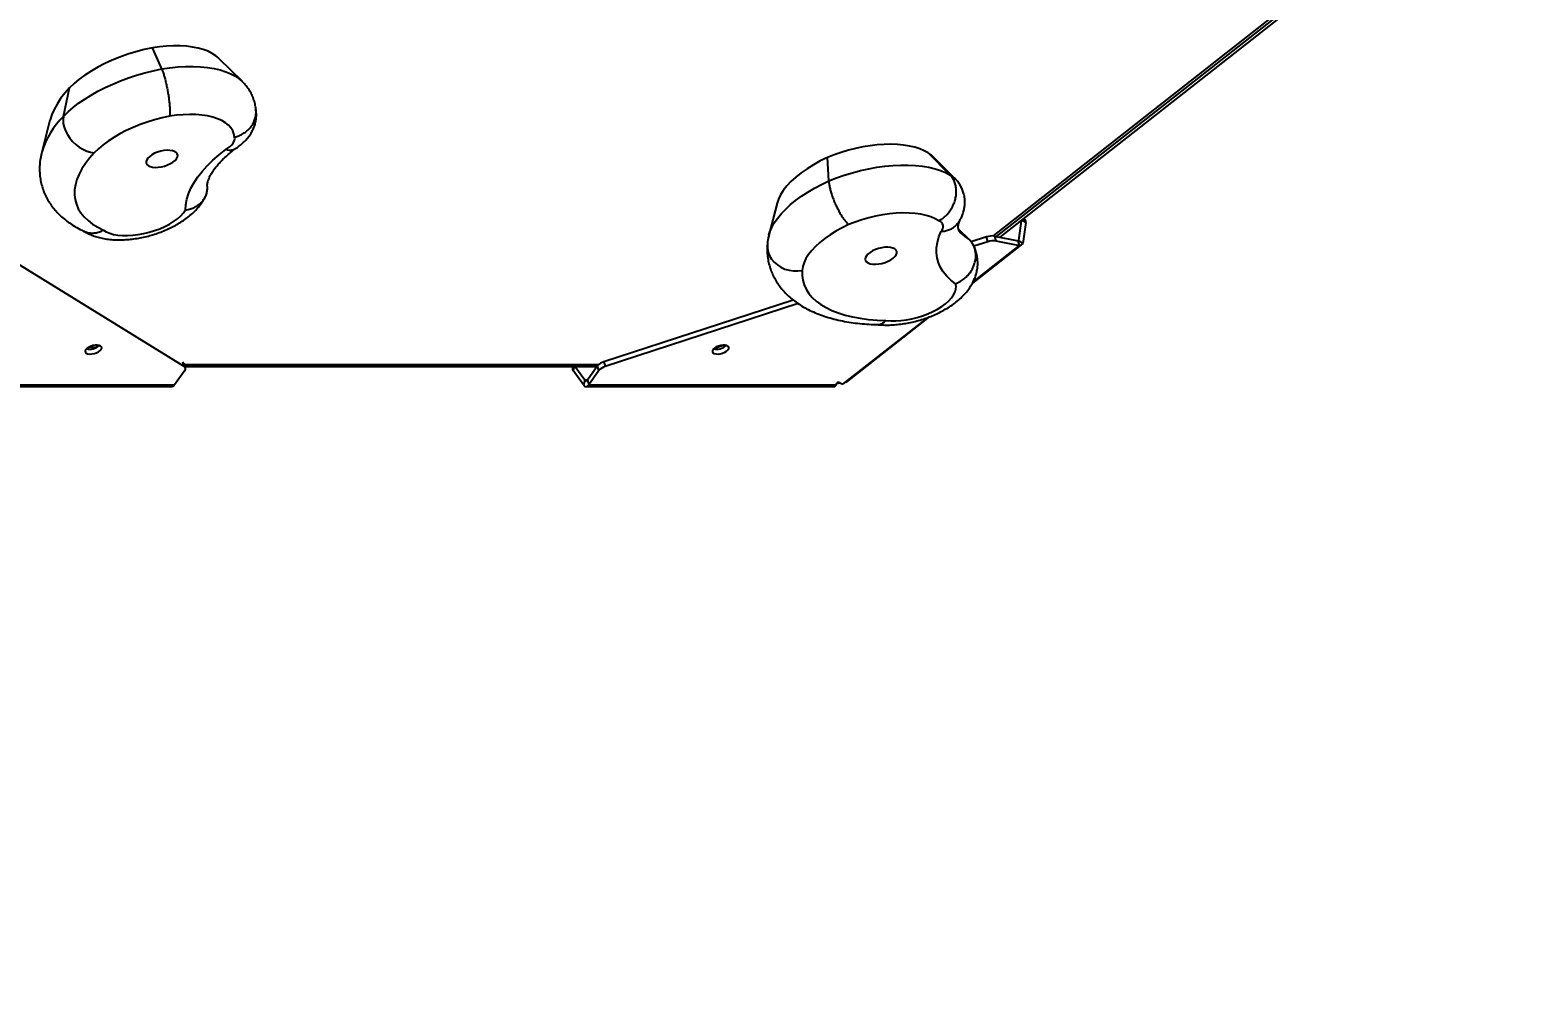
# Model space of a CAD drawing. Header units: millimetres. Extents: x -4720 to 4364, y -4819 to 4363.
# Drawn here: x -951 to -159, y -916 to -399 of the extents above; entities that cross this region are included whole.
import ezdxf

# ---------------------------------------------------------------- set-up
doc = ezdxf.new("R2010")
doc.units = ezdxf.units.MM
for name, color, linetype in [('DIKOM_ОБЪЕКТ', 7, 'Continuous'), ('DIKOM_РАЗМЕР_ЗОНА', 7, 'Continuous'), ('DIKOM_РАЗМЕР_ОБЪЕКТА', 7, 'Continuous')]:
    doc.layers.add(name, color=color, linetype=linetype)
doc.styles.add('style1', font='arial.ttf', dxfattribs={"width": 0.8})
doc.dimstyles.new('1-50', dxfattribs={"dimtxt": 300, "dimasz": 200, "dimexe": 100, "dimexo": 0, "dimgap": 100, "dimtad": 1, "dimdec": 0, "dimtxsty": 'style1', "dimcen": 0, "dimclrd": 7, "dimclre": 7, "dimadec": 1, "dimazin": 2, "dimtfac": 1, "dimtdec": 0, "dimtmove": 0, "dimatfit": 3, "dimfxl": 0, "dimlwd": 25, "dimlwe": 18, "dimarcsym": 0})

# ---------------------------------------------------------------- blocks, each defined once
blk = doc.blocks.new('*D9')
at = {"layer": 'Defpoints', "color": 0, "transparency": 16777216}
for p in [(-2136.5, 115.24), (2863.5, 115.24), (2863.5, -2539.25)]:
    blk.add_point(p, dxfattribs=at)
at = {"layer": 'DIKOM_РАЗМЕР_ОБЪЕКТА', "color": 7, "lineweight": 18, "transparency": 16777216}
for p, q in [((-2136.5, 115.24), (-2136.5, -2639.25)), ((2863.5, 115.24), (2863.5, -2639.25))]:
    blk.add_line(p, q, dxfattribs=at)
at = {"layer": 'DIKOM_РАЗМЕР_ОБЪЕКТА', "color": 7, "lineweight": 25, "transparency": 16777216}
blk.add_line((-1936.5, -2539.25), (2663.5, -2539.25), dxfattribs=at)
at = {"layer": 'DIKOM_РАЗМЕР_ОБЪЕКТА', "color": 7, "transparency": 16777216}
for points in [[(-1936.5, -2505.92), (-1936.5, -2572.58), (-2136.5, -2539.25)], [(2663.5, -2505.92), (2663.5, -2572.58), (2863.5, -2539.25)]]:
    blk.add_solid(points, dxfattribs=at)
at = {"layer": 'DIKOM_РАЗМЕР_ОБЪЕКТА', "color": 0, "transparency": 16777216, "insert": (363.5, -2286.08), "char_height": 300, "attachment_point": 5, "style": 'style1'}
blk.add_mtext('{\\fArial|b0|i0|c204|p34;5000}', dxfattribs=at)
blk = doc.blocks.new('*D10')
at = {"layer": 'Defpoints', "color": 0, "transparency": 16777216}
for p in [(-2674.62, 2212.87), (-210.39, 2212.87), (582.24, -1937.13)]:
    blk.add_point(p, dxfattribs=at)
at = {"layer": 'DIKOM_РАЗМЕР_ОБЪЕКТА', "color": 7, "lineweight": 18, "transparency": 16777216}
for p, q in [((-210.39, 2212.87), (-2774.62, 2212.87)), ((582.24, -1937.13), (-2774.62, -1937.13))]:
    blk.add_line(p, q, dxfattribs=at)
at = {"layer": 'DIKOM_РАЗМЕР_ОБЪЕКТА', "color": 7, "lineweight": 25, "transparency": 16777216}
blk.add_line((-2674.62, -1737.13), (-2674.62, 2012.87), dxfattribs=at)
at = {"layer": 'DIKOM_РАЗМЕР_ОБЪЕКТА', "color": 7, "transparency": 16777216}
for points in [[(-2707.95, 2012.87), (-2641.28, 2012.87), (-2674.62, 2212.87)], [(-2707.95, -1737.13), (-2641.28, -1737.13), (-2674.62, -1937.13)]]:
    blk.add_solid(points, dxfattribs=at)
at = {"layer": 'DIKOM_РАЗМЕР_ОБЪЕКТА', "color": 0, "transparency": 16777216, "insert": (-2927.79, 137.87), "char_height": 300, "attachment_point": 5, "rotation": 90, "style": 'style1'}
blk.add_mtext('4150', dxfattribs=at)
blk = doc.blocks.new('*D11')
at = {"layer": 'Defpoints', "color": 0, "transparency": 16777216}
for p in [(4363.5, 125.31), (-3636.5, 115.24), (4363.5, -4719.28)]:
    blk.add_point(p, dxfattribs=at)
at = {"layer": 'DIKOM_РАЗМЕР_ЗОНА', "color": 7, "lineweight": 18, "transparency": 16777216}
for p, q in [((4363.5, 125.31), (4363.5, -4819.28)), ((-3636.5, 115.24), (-3636.5, -4819.28))]:
    blk.add_line(p, q, dxfattribs=at)
at = {"layer": 'DIKOM_РАЗМЕР_ЗОНА', "color": 7, "lineweight": 25, "transparency": 16777216}
blk.add_line((-3436.5, -4719.28), (4163.5, -4719.28), dxfattribs=at)
at = {"layer": 'DIKOM_РАЗМЕР_ЗОНА', "color": 7, "transparency": 16777216}
for points in [[(-3436.5, -4685.94), (-3436.5, -4752.61), (-3636.5, -4719.28)], [(4163.5, -4685.94), (4163.5, -4752.61), (4363.5, -4719.28)]]:
    blk.add_solid(points, dxfattribs=at)
at = {"layer": 'DIKOM_РАЗМЕР_ЗОНА', "color": 0, "transparency": 16777216, "insert": (363.5, -4466.1), "char_height": 300, "attachment_point": 5, "style": 'style1'}
blk.add_mtext('8000', dxfattribs=at)
blk = doc.blocks.new('*D12')
at = {"layer": 'Defpoints', "color": 0, "transparency": 16777216}
for p in [(-4269.79, 4362.87), (248.26, 4362.87), (248.26, -4087.13)]:
    blk.add_point(p, dxfattribs=at)
at = {"layer": 'DIKOM_РАЗМЕР_ЗОНА', "color": 7, "lineweight": 18, "transparency": 16777216}
for p, q in [((248.26, 4362.87), (-4369.79, 4362.87)), ((248.26, -4087.13), (-4369.79, -4087.13))]:
    blk.add_line(p, q, dxfattribs=at)
at = {"layer": 'DIKOM_РАЗМЕР_ЗОНА', "color": 7, "lineweight": 25, "transparency": 16777216}
blk.add_line((-4269.79, -3887.13), (-4269.79, 4162.87), dxfattribs=at)
at = {"layer": 'DIKOM_РАЗМЕР_ЗОНА', "color": 7, "transparency": 16777216}
for points in [[(-4303.12, 4162.87), (-4236.45, 4162.87), (-4269.79, 4362.87)], [(-4303.12, -3887.13), (-4236.45, -3887.13), (-4269.79, -4087.13)]]:
    blk.add_solid(points, dxfattribs=at)
at = {"layer": 'DIKOM_РАЗМЕР_ЗОНА', "color": 0, "transparency": 16777216, "insert": (-4522.96, 137.87), "char_height": 300, "attachment_point": 5, "rotation": 90, "style": 'style1'}
blk.add_mtext('8450', dxfattribs=at)

msp = doc.modelspace()

# ---------------------------------------------------------------- linework, layer by layer
at = {"layer": 'DIKOM_ОБЪЕКТ'}
for p, q in [((-440.58, -508.58), (-284.34, -385.95)), ((-438.85, -508.88), (-283.97, -387.31)), ((-436.91, -509.26), (-282.82, -388.31)), ((-881.45, -420.04), (-886.33, -408.83)), ((-838.69, -426.74), (-851.07, -414.43)), ((-933.5, -445.19), (-930.29, -430.13)), ((-940.67, -447.27), (-945.02, -464.18)), ((-527.82, -479.43), (-528.49, -466.95)), ((-463.48, -476.32), (-475.14, -464.56)), ((-460.98, -478.08), (-473.37, -465.77)), ((-858.76, -488.57), (-858.43, -487.95)), ((-555.24, -491.2), (-559.58, -508.12)), ((-453.23, -510.62), (-459.05, -504.91)), ((-457.58, -507.18), (-457.5, -507.26)), ((-425.79, -500.53), (-427.31, -511.06)), ((-423.41, -501.45), (-425.3, -500.14)), ((-423.41, -501.45), (-425.03, -512.63)), ((-423.77, -499.95), (-424.45, -499.48)), ((-869.51, -577.81), (-976.96, -511.63)), ((-559.58, -508.12), (-559.56, -508.02)), ((-444.13, -509.07), (-452.31, -511.73)), ((-425.03, -512.63), (-451.64, -533.53)), ((-451.41, -533.07), (-426.66, -513.64)), ((-443.43, -511.62), (-450.88, -514.05)), ((-443.43, -511.62), (-444.13, -509.07)), ((-439.97, -508.67), (-439.27, -511.22)), ((-439.97, -508.67), (-427.36, -511.09)), ((-439.27, -511.22), (-426.66, -513.64)), ((-427.31, -511.06), (-427.36, -511.1)), ((-426.66, -513.64), (-427.36, -511.09)), ((-427.31, -511.06), (-425.03, -512.63)), ((-546.67, -542.53), (-646.98, -575.26)), ((-544.02, -544.44), (-646.28, -577.81)), ((-520.28, -587.14), (-475.16, -551.72)), ((-474.52, -551.49), (-518.65, -586.13)), ((-869.51, -577.81), (-870.21, -575.27)), ((-868.85, -578.61), (-869.55, -576.07)), ((-869.37, -576.7), (-649.71, -576.7)), ((-869.09, -577.74), (-650.62, -577.74)), ((-663.44, -577.74), (-663.68, -578.61)), ((-662.73, -577.74), (-663.33, -579.94)), ((-657.2, -584.93), (-662.38, -577.74)), ((-650.36, -577.39), (-655.79, -584.93)), ((-649.66, -579.94), (-650.36, -577.39)), ((-646.98, -575.26), (-646.28, -577.81)), ((-869.19, -579.93), (-874.63, -587.47)), ((-657.9, -587.48), (-663.33, -579.94)), ((-657.2, -584.93), (-657.9, -587.48)), ((-655.79, -584.93), (-657.2, -584.93)), ((-655.79, -584.93), (-655.09, -587.48)), ((-649.66, -579.94), (-655.09, -587.48)), ((-522.33, -586.25), (-520.28, -587.14)), ((-518.83, -586), (-518.65, -586.13)), ((-1007.54, -588.38), (-876.03, -588.37)), ((-1005.84, -587.48), (-874.63, -587.47)), ((-656.5, -588.38), (-524.98, -588.38)), ((-655.09, -587.48), (-523.87, -587.48)), ((-523.87, -587.48), (-523.56, -586.65))]:
    msp.add_line(p, q, dxfattribs=at)
at = {"layer": 'DIKOM_ОБЪЕКТ', "flags": 128}
for points in [[(-886.33, -408.83), (-890.72, -409.78), (-895.08, -410.92), (-899.39, -412.24), (-903.61, -413.73), (-907.7, -415.38), (-911.63, -417.18), (-915.37, -419.1), (-918.9, -421.14), (-922.18, -423.29), (-925.18, -425.51), (-927.89, -427.8), (-930.29, -430.13)], [(-851.07, -414.43), (-851.11, -414.4), (-852.74, -413.01), (-854.67, -411.77), (-856.89, -410.68), (-859.39, -409.76), (-862.14, -409), (-865.11, -408.43), (-868.3, -408.03), (-871.66, -407.82), (-875.17, -407.79), (-878.81, -407.95), (-882.54, -408.3), (-886.33, -408.83)], [(-933.5, -445.19), (-931.1, -442.81), (-928.41, -440.48), (-925.47, -438.2), (-922.27, -435.99), (-918.85, -433.85), (-915.22, -431.81), (-911.4, -429.86), (-907.42, -428.04), (-903.3, -426.34), (-899.06, -424.77), (-894.73, -423.35), (-890.33, -422.08), (-885.9, -420.98), (-881.45, -420.04)], [(-881.45, -420.04), (-877.15, -419.42), (-872.91, -419), (-868.76, -418.77), (-864.74, -418.74), (-860.88, -418.91), (-857.19, -419.28), (-853.71, -419.84), (-850.46, -420.59), (-847.47, -421.53), (-844.75, -422.65), (-842.33, -423.93), (-840.23, -425.38), (-838.73, -426.69)], [(-930.29, -430.13), (-932.8, -432.96), (-935, -435.79), (-936.9, -438.63), (-938.46, -441.45), (-939.7, -444.25), (-940.61, -447.01), (-940.67, -447.27)], [(-933.5, -445.19), (-933.71, -446.97), (-933.6, -448.87), (-933.18, -450.85), (-932.46, -452.84), (-931.45, -454.8), (-930.18, -456.69), (-928.68, -458.46), (-926.99, -460.07), (-925.14, -461.47), (-923.19, -462.64), (-921.17, -463.54), (-919.14, -464.15), (-917.15, -464.47)], [(-877.25, -445.09), (-881.24, -445.96), (-885.2, -447), (-889.11, -448.2), (-892.94, -449.56), (-896.65, -451.06), (-900.22, -452.7), (-903.62, -454.45), (-906.82, -456.3), (-909.79, -458.25), (-912.52, -460.27), (-914.98, -462.35), (-917.15, -464.47)], [(-842.86, -456.27), (-843.14, -454.5), (-843.77, -452.83), (-844.75, -451.27), (-846.06, -449.84), (-847.69, -448.54), (-849.64, -447.4), (-851.87, -446.41), (-854.37, -445.6), (-857.12, -444.96), (-860.1, -444.51), (-863.26, -444.25), (-866.59, -444.17), (-870.05, -444.29), (-873.62, -444.59), (-877.25, -445.09)], [(-847.35, -462.63), (-846.18, -461.88), (-845.16, -461.09), (-844.3, -460.28), (-843.61, -459.44), (-843.12, -458.61), (-842.83, -457.79), (-842.74, -457.01), (-842.86, -456.27)], [(-917.15, -464.47), (-919.67, -467.31), (-921.86, -470.16), (-923.71, -473), (-925.21, -475.84), (-926.36, -478.64), (-927.15, -481.4), (-927.58, -484.11), (-927.64, -486.75), (-927.34, -489.31), (-926.67, -491.77), (-925.64, -494.13), (-924.26, -496.37), (-922.53, -498.48), (-920.45, -500.46), (-918.05, -502.29), (-915.33, -503.96), (-912.3, -505.47)], [(-881.62, -471.92), (-879.92, -471.5), (-878.29, -470.93), (-876.78, -470.23), (-875.46, -469.42), (-874.37, -468.54), (-873.58, -467.63), (-873.1, -466.71), (-872.96, -465.84), (-873.16, -465.05), (-873.7, -464.36), (-874.55, -463.8), (-875.68, -463.41), (-877.04, -463.19), (-878.57, -463.16), (-880.22, -463.31), (-881.92, -463.64), (-883.59, -464.13), (-885.17, -464.77), (-886.6, -465.53), (-887.8, -466.38), (-888.75, -467.28), (-889.39, -468.2), (-889.7, -469.1), (-889.67, -469.94), (-889.3, -470.68), (-888.6, -471.31), (-887.61, -471.78), (-886.36, -472.09), (-884.9, -472.22), (-883.3, -472.16), (-881.62, -471.92)], [(-868.74, -494.78), (-868.59, -491.99), (-868.07, -489.14), (-867.18, -486.23), (-865.91, -483.28), (-864.28, -480.3), (-862.29, -477.31), (-859.95, -474.32), (-857.27, -471.34), (-854.27, -468.39), (-850.96, -465.48), (-847.35, -462.63)], [(-528.49, -466.95), (-532.32, -468.82), (-535.95, -470.81), (-539.34, -472.91), (-542.47, -475.1), (-545.32, -477.36), (-547.86, -479.68), (-550.06, -482.03), (-551.93, -484.4), (-553.42, -486.77), (-554.55, -489.12), (-555.24, -491.2)], [(-475.14, -464.56), (-477.23, -463.39), (-479.59, -462.39), (-482.22, -461.55), (-485.09, -460.89), (-488.17, -460.4), (-491.45, -460.1), (-494.89, -459.99), (-498.48, -460.06), (-502.16, -460.31), (-505.93, -460.75), (-509.75, -461.37), (-513.59, -462.17), (-517.41, -463.13), (-521.19, -464.25), (-524.89, -465.53), (-528.49, -466.95)], [(-473.37, -465.77), (-474.06, -465.19), (-475.14, -464.56)], [(-527.82, -479.43), (-523.76, -477.81), (-519.58, -476.34), (-515.32, -475.03), (-511, -473.89), (-506.65, -472.93), (-502.32, -472.15), (-498.02, -471.55), (-493.79, -471.16), (-489.66, -470.96), (-485.66, -470.96), (-481.82, -471.15), (-478.16, -471.55), (-474.71, -472.13), (-471.49, -472.91), (-468.54, -473.87), (-465.86, -475.01), (-463.48, -476.32)], [(-559.56, -508.02), (-559.06, -506.42), (-558.05, -504.05), (-556.71, -501.66), (-555.05, -499.25), (-553.08, -496.85), (-550.81, -494.47), (-548.25, -492.11), (-545.42, -489.81), (-542.33, -487.56), (-539.01, -485.39), (-535.47, -483.3), (-531.73, -481.31), (-527.82, -479.43)], [(-463.48, -476.32), (-461.93, -477.27), (-460.99, -478.07)], [(-912.3, -505.47), (-910.8, -506.4), (-909, -507.16), (-906.95, -507.75), (-904.66, -508.15), (-902.17, -508.37), (-899.51, -508.4), (-896.73, -508.24), (-893.87, -507.88), (-890.97, -507.35), (-888.08, -506.64), (-885.22, -505.76), (-882.46, -504.73), (-879.83, -503.57), (-877.36, -502.28), (-875.1, -500.9), (-873.08, -499.43), (-871.33, -497.91), (-869.88, -496.35), (-868.74, -494.78)], [(-469.44, -500.55), (-471.43, -499.43), (-473.71, -498.47), (-476.26, -497.69), (-479.04, -497.08), (-482.05, -496.66), (-485.24, -496.42), (-488.6, -496.38), (-492.08, -496.53), (-495.66, -496.86), (-499.3, -497.39), (-502.97, -498.09), (-506.64, -498.97), (-510.28, -500.02), (-513.84, -501.22), (-517.3, -502.57)], [(-517.3, -502.57), (-520.77, -504.27), (-524.06, -506.08), (-527.14, -507.99), (-529.98, -509.98), (-532.56, -512.04), (-534.85, -514.14), (-536.85, -516.28), (-538.54, -518.43), (-539.9, -520.59), (-540.92, -522.72), (-541.59, -524.82), (-541.91, -526.86)], [(-460.63, -533.9), (-463.14, -531.97), (-465.3, -529.89), (-467.11, -527.67), (-468.56, -525.31), (-469.64, -522.83), (-470.35, -520.25), (-470.68, -517.57), (-470.63, -514.8), (-470.2, -511.96), (-469.4, -509.06), (-468.22, -506.12)], [(-457.5, -507.26), (-455.71, -508.86), (-453.23, -510.62)], [(-560.39, -513.02), (-560.39, -513.04), (-560.35, -515.07), (-559.95, -517.08), (-559.2, -519.02), (-558.12, -520.83), (-556.73, -522.49), (-555.06, -523.94), (-553.16, -525.16), (-551.08, -526.1), (-548.86, -526.76), (-546.55, -527.11), (-544.22, -527.14), (-541.91, -526.86)], [(-496.39, -521.99), (-494.96, -521.24), (-493.74, -520.39), (-492.78, -519.49), (-492.12, -518.57), (-491.79, -517.68), (-491.8, -516.83), (-492.15, -516.08), (-492.83, -515.45), (-493.81, -514.97), (-495.05, -514.65), (-496.5, -514.51), (-498.09, -514.56), (-499.77, -514.79), (-501.47, -515.2), (-503.11, -515.76), (-504.62, -516.46), (-505.96, -517.26), (-507.06, -518.14), (-507.87, -519.05), (-508.37, -519.96), (-508.53, -520.84), (-508.34, -521.64), (-507.82, -522.34), (-506.99, -522.9), (-505.87, -523.3), (-504.53, -523.53), (-503, -523.57), (-501.35, -523.43), (-499.66, -523.11), (-497.98, -522.62), (-496.39, -521.99)], [(-541.91, -526.86), (-541.92, -529.49), (-541.57, -532.03), (-540.85, -534.48), (-539.77, -536.82), (-538.33, -539.05), (-536.55, -541.14), (-534.43, -543.1), (-531.98, -544.91), (-529.21, -546.56), (-526.13, -548.04), (-522.77, -549.35), (-519.13, -550.49), (-515.24, -551.44), (-511.11, -552.2), (-506.77, -552.77), (-502.22, -553.14), (-497.51, -553.32)], [(-497.51, -553.32), (-495, -553.53), (-492.34, -553.55), (-489.56, -553.37), (-486.69, -553.01), (-483.79, -552.46), (-480.9, -551.74), (-478.05, -550.85), (-475.29, -549.81), (-472.67, -548.64), (-470.22, -547.35), (-467.97, -545.96), (-465.97, -544.49), (-464.23, -542.96), (-462.8, -541.4), (-461.68, -539.83), (-460.89, -538.27), (-460.45, -536.75), (-460.37, -535.29), (-460.63, -533.9)], [(-918.51, -571.13), (-917.27, -570.9), (-916.05, -570.51), (-914.97, -569.97), (-914.1, -569.35), (-913.51, -568.68), (-913.26, -568.02), (-913.37, -567.42), (-913.82, -566.94), (-914.57, -566.6), (-915.58, -566.45), (-916.75, -566.49), (-918, -566.71), (-919.21, -567.11), (-920.29, -567.64), (-921.16, -568.27), (-921.75, -568.94), (-922, -569.6), (-921.89, -570.2), (-921.44, -570.68), (-920.69, -571.01), (-919.68, -571.16), (-918.51, -571.13)], [(-589.53, -569.97), (-589.21, -570.5), (-588.57, -570.9), (-587.66, -571.13), (-586.54, -571.17), (-585.32, -571.02), (-584.08, -570.69), (-582.93, -570.2), (-581.96, -569.61), (-581.26, -568.95), (-580.87, -568.28), (-580.83, -567.65), (-581.15, -567.12), (-581.79, -566.72), (-582.7, -566.49), (-583.82, -566.45), (-585.05, -566.6), (-586.28, -566.93), (-587.43, -567.42), (-588.4, -568.01), (-589.1, -568.67), (-589.49, -569.34), (-589.53, -569.97)]]:
    msp.add_lwpolyline(points, dxfattribs=at)
at = {"layer": 'DIKOM_ОБЪЕКТ'}
for centre, radius, start, end in [((-901.75, -477.43), 45.26, 134.55967, 162.90325), ((-470.53, -503.71), 3.34, 313.68647, 70.99364), ((-424.84, -501), 1.5, 342.80764, 44.44596), ((-441.24, -517.31), 8.74, 81.66719, 109.32034), ((-440.54, -519.86), 8.74, 81.67046, 109.3187), ((-919.83, -560.81), 7.81, 258.65401, 312.13561), ((-917.76, -560.62), 6.98, 253.96319, 292.14773), ((-587.37, -560.85), 7.77, 258.50685, 312.27393), ((-588.26, -558.54), 9.06, 273.27667, 299.07506), ((-870.17, -578.99), 1.36, 315.99227, 60.73849), ((-645.17, -581.88), 6.87, 105.29668, 139.09699), ((-644.47, -584.43), 6.87, 105.29735, 139.09631), ((-662.17, -578.93), 1.54, 168.12264, 220.93966), ((-656.5, -584.57), 0.788, 206.95092, 333.0588), ((-876.2, -586.55), 1.83, 275.41307, 329.65003), ((-656.5, -586.77), 1.58, 206.9482, 333.06153)]:
    msp.add_arc(centre, radius, start, end, dxfattribs=at)
msp.add_ellipse((-522.84, -586.65), major_axis=(0.733, 0.17), ratio=0.588436, start_param=0.672444, end_param=2.766839, dxfattribs=at)
for points, knots in [([(-881.45, -420.04), (-881.25, -420.52), (-880.85, -421.51), (-880.23, -423.39), (-879.63, -425.51), (-879.07, -427.81), (-878.54, -430.25), (-878.09, -432.74), (-877.71, -435.24), (-877.42, -437.63), (-877.22, -439.89), (-877.12, -441.91), (-877.13, -443.66), (-877.2, -444.64), (-877.25, -445.07), (-877.25, -445.09)], [0, 0, 0, 0, 0.082084, 0.166548, 0.248633, 0.333096, 0.415178, 0.49964, 0.581732, 0.6662, 0.748315, 0.832809, 0.913769, 0.997, 1, 1, 1, 1]), ([(-831.47, -441.95), (-831.5, -441.54), (-831.6, -440.21), (-832.08, -438), (-832.92, -435.37), (-834.05, -432.89), (-835.45, -430.56), (-837.02, -428.47), (-838.21, -427.25), (-838.77, -426.67)], [0, 0, 0, 0, 0.071241, 0.230948, 0.38866, 0.54516, 0.701477, 0.858909, 1, 1, 1, 1]), ([(-842.86, -456.27), (-842.83, -456.26), (-842.01, -456.05), (-840.4, -455.51), (-838.19, -454.38), (-836.19, -452.93), (-834.48, -451.23), (-833.1, -449.29), (-832.1, -447.21), (-831.52, -445), (-831.32, -443.23), (-831.46, -442.22), (-831.49, -441.95)], [0, 0, 0, 0, 0.0034411, 0.1201989, 0.2402679, 0.358067, 0.4792756, 0.5970275, 0.7181903, 0.8359266, 0.9570767, 1, 1, 1, 1]), ([(-842.59, -462.39), (-842.39, -462.26), (-841.31, -461.61), (-839.59, -460.34), (-837.54, -458.53), (-835.82, -456.64), (-834.37, -454.67), (-833.19, -452.61), (-832.29, -450.48), (-831.65, -448.29), (-831.28, -446.05), (-831.23, -443.74), (-831.32, -442.08), (-831.53, -441.22), (-831.54, -441.15)], [0, 0, 0, 0, 0.028032, 0.145637, 0.251511, 0.352815, 0.449527, 0.542651, 0.633223, 0.722058, 0.809751, 0.896725, 0.992066, 1, 1, 1, 1]), ([(-944.99, -464.11), (-945.25, -465.22), (-945.78, -467.46), (-946.15, -470.85), (-946.21, -474.23), (-945.94, -477.52), (-945.35, -480.72), (-944.45, -483.8), (-943.26, -486.78), (-941.79, -489.62), (-940.04, -492.33), (-938.02, -494.9), (-935.74, -497.33), (-933.18, -499.61), (-930.35, -501.75), (-927.23, -503.73), (-924.6, -505.17), (-922.97, -505.92), (-922.53, -506.12)], [0, 0, 0, 0, 0.066018, 0.132914, 0.198, 0.261629, 0.324197, 0.386113, 0.447772, 0.509472, 0.571623, 0.634623, 0.69885, 0.764634, 0.83223, 0.901773, 0.97323, 1, 1, 1, 1]), ([(-857.23, -482.06), (-857.24, -481.98), (-857.26, -481.7), (-857.24, -481.11), (-857.09, -480.18), (-856.78, -479.07), (-856.27, -477.74), (-855.51, -476.22), (-854.52, -474.56), (-853.27, -472.79), (-851.75, -470.91), (-849.97, -468.94), (-847.93, -466.92), (-845.61, -464.84), (-843.68, -463.25), (-842.5, -462.36), (-842.25, -462.17)], [0, 0, 0, 0, 0.034748, 0.123398, 0.203839, 0.279919, 0.360441, 0.438313, 0.514983, 0.591323, 0.667742, 0.744521, 0.821841, 0.899793, 0.9784, 1, 1, 1, 1]), ([(-847.35, -462.63), (-847.34, -462.64), (-846.78, -462.83), (-845.69, -463.08), (-844.23, -463.04), (-843.18, -462.79), (-842.72, -462.44), (-842.61, -462.36)], [0, 0, 0, 0, 0.006817, 0.303638, 0.609046, 0.90471, 1, 1, 1, 1]), ([(-868.74, -494.78), (-868.72, -494.78), (-867.87, -494.67), (-866.17, -494.31), (-863.88, -493.4), (-861.86, -492.14), (-860.19, -490.64), (-858.84, -488.88), (-857.86, -486.95), (-857.31, -484.87), (-857.12, -483.22), (-857.25, -482.28), (-857.28, -482.06)], [0, 0, 0, 0, 0.001969, 0.126354, 0.25461, 0.372256, 0.493223, 0.609753, 0.729591, 0.845619, 0.964976, 1, 1, 1, 1]), ([(-527.82, -479.43), (-527.78, -479.97), (-527.68, -481.05), (-527.3, -482.99), (-526.74, -485.13), (-526.01, -487.38), (-525.13, -489.72), (-524.14, -492.04), (-523.04, -494.32), (-521.89, -496.45), (-520.7, -498.41), (-519.53, -500.11), (-518.39, -501.52), (-517.67, -502.25), (-517.31, -502.56), (-517.3, -502.57)], [0, 0, 0, 0, 0.082083, 0.166547, 0.248633, 0.333098, 0.415179, 0.499641, 0.58173, 0.666201, 0.748316, 0.832811, 0.913767, 0.996999, 1, 1, 1, 1]), ([(-469.44, -500.55), (-469.42, -500.54), (-468.73, -500.16), (-467.39, -499.3), (-465.55, -497.7), (-463.9, -495.81), (-462.52, -493.7), (-461.41, -491.4), (-460.65, -489.03), (-460.23, -486.59), (-460.17, -484.21), (-460.47, -481.91), (-461.13, -479.8), (-462.11, -477.88), (-463.02, -476.84), (-463.48, -476.32)], [0, 0, 0, 0, 0.002396, 0.083769, 0.167449, 0.249544, 0.334018, 0.416083, 0.500526, 0.582578, 0.667012, 0.749069, 0.833506, 0.915564, 1, 1, 1, 1]), ([(-459.12, -501.47), (-458.99, -501.3), (-458.4, -500.48), (-457.56, -498.92), (-456.66, -496.79), (-456.05, -494.59), (-455.7, -492.36), (-455.64, -490.03), (-455.89, -487.67), (-456.47, -485.33), (-457.33, -483.14), (-458.46, -481.13), (-459.69, -479.42), (-460.62, -478.48), (-461.02, -478.07)], [0, 0, 0, 0, 0.026352, 0.11976, 0.210606, 0.299749, 0.387772, 0.475101, 0.570712, 0.663957, 0.755065, 0.84449, 0.932782, 1, 1, 1, 1]), ([(-923.17, -505.82), (-922.5, -506.23), (-921.04, -507.1), (-918.6, -508.18), (-915.87, -509.12), (-912.91, -509.85), (-909.75, -510.35), (-906.45, -510.63), (-903.06, -510.68), (-899.64, -510.51), (-896.21, -510.14), (-892.79, -509.58), (-889.4, -508.84), (-886.05, -507.92), (-882.75, -506.83), (-879.54, -505.57), (-876.41, -504.15), (-873.39, -502.56), (-870.48, -500.79), (-867.71, -498.82), (-865.12, -496.65), (-862.83, -494.38), (-860.91, -492.04), (-859.63, -490.25), (-859.07, -489.17), (-858.94, -488.91)], [0, 0, 0, 0, 0.035127, 0.075833, 0.118548, 0.163233, 0.209422, 0.256277, 0.302902, 0.349002, 0.394545, 0.439641, 0.484446, 0.529126, 0.57386, 0.618769, 0.664043, 0.709883, 0.756504, 0.804096, 0.852756, 0.902303, 0.945621, 0.98704, 1, 1, 1, 1]), ([(-922.52, -506.12), (-921.96, -506.35), (-920.78, -506.84), (-918.77, -507.09), (-916.65, -506.99), (-914.47, -506.47), (-913.03, -505.86), (-912.31, -505.48), (-912.3, -505.47)], [0, 0, 0, 0, 0.1840116, 0.3838242, 0.5893978, 0.7893974, 0.9951511, 1, 1, 1, 1]), ([(-468.22, -506.12), (-468.2, -506.12), (-467.42, -506.09), (-465.88, -505.91), (-463.77, -505.27), (-461.87, -504.27), (-460.27, -503.02), (-459.49, -501.97), (-459.11, -501.48)], [0, 0, 0, 0, 0.004597, 0.20461, 0.410412, 0.609644, 0.814627, 1, 1, 1, 1]), ([(-457.54, -507.22), (-457.54, -507.22), (-457.84, -506.94), (-458.22, -506.47), (-458.69, -505.81), (-458.97, -505.22), (-459.14, -504.68), (-459.22, -504.06), (-459.21, -503.3), (-459.07, -502.38), (-458.82, -501.4), (-458.51, -500.63), (-458.38, -500.29)], [0, 0, 0, 0, 0.000616, 0.103011, 0.211368, 0.331111, 0.475166, 0.609183, 0.72298, 0.826729, 0.924564, 1, 1, 1, 1]), ([(-560.39, -513.02), (-560.43, -513.78), (-560.53, -515.63), (-560.39, -518.58), (-559.93, -521.81), (-559.15, -524.94), (-558.08, -527.96), (-556.72, -530.86), (-555.08, -533.62), (-553.17, -536.25), (-550.99, -538.73), (-548.54, -541.08), (-545.82, -543.28), (-542.82, -545.32), (-539.55, -547.21), (-536, -548.92), (-532.2, -550.45), (-528.16, -551.79), (-523.91, -552.93), (-519.48, -553.87), (-514.89, -554.6), (-510.16, -555.12), (-505.81, -555.44), (-502.99, -555.51), (-501.83, -555.54)], [0, 0, 0, 0, 0.029852, 0.073391, 0.116263, 0.158579, 0.200621, 0.242602, 0.284778, 0.327426, 0.370809, 0.415167, 0.460699, 0.507531, 0.555691, 0.605082, 0.655491, 0.706627, 0.758184, 0.809889, 0.861512, 0.912952, 0.964163, 1, 1, 1, 1]), ([(-559.52, -507.97), (-559.69, -508.64), (-560.12, -510.3), (-560.29, -512.01), (-560.39, -513.02)], [0, 0, 0, 0, 0.406544, 1, 1, 1, 1]), ([(-502.19, -555.52), (-501.97, -555.55), (-500.64, -555.7), (-498.16, -555.82), (-494.76, -555.79), (-491.33, -555.54), (-487.9, -555.1), (-484.49, -554.47), (-481.11, -553.66), (-477.78, -552.67), (-474.51, -551.52), (-471.33, -550.2), (-468.24, -548.71), (-465.26, -547.05), (-462.41, -545.21), (-459.7, -543.17), (-457.27, -541), (-455.15, -538.75), (-453.38, -536.48), (-451.9, -534.15), (-450.72, -531.79), (-449.83, -529.39), (-449.21, -526.97), (-448.87, -524.44), (-448.84, -521.85), (-449.14, -519.22), (-449.76, -516.72), (-450.49, -514.77), (-451.05, -513.7), (-451.22, -513.38)], [0, 0, 0, 0, 0.008984, 0.051821, 0.094141, 0.135951, 0.177283, 0.218259, 0.259026, 0.299743, 0.340551, 0.381582, 0.423015, 0.465039, 0.507845, 0.551587, 0.59628, 0.636753, 0.675709, 0.712902, 0.748475, 0.782723, 0.815963, 0.848475, 0.883987, 0.918563, 0.952351, 0.985599, 1, 1, 1, 1]), ([(-460.63, -533.9), (-460.62, -533.9), (-459.8, -533.58), (-458.18, -532.81), (-456.01, -531.32), (-454.11, -529.54), (-452.55, -527.57), (-451.3, -525.4), (-450.43, -523.14), (-449.92, -520.8), (-449.81, -518.49), (-450.09, -516.24), (-450.76, -514.15), (-451.79, -512.22), (-452.75, -511.16), (-453.23, -510.62)], [0, 0, 0, 0, 0.00137, 0.087957, 0.177235, 0.259128, 0.343337, 0.424455, 0.507874, 0.588643, 0.671731, 0.752626, 0.835876, 0.916765, 1, 1, 1, 1]), ([(-501.83, -555.51), (-501.7, -555.52), (-501.12, -555.59), (-500.09, -555.27), (-498.78, -554.56), (-497.93, -553.79), (-497.52, -553.33), (-497.51, -553.32)], [0, 0, 0, 0, 0.089438, 0.393227, 0.688781, 0.992839, 1, 1, 1, 1]), ([(-521.84, -586.46), (-521.92, -586.5), (-522.44, -586.76), (-523.1, -586.89), (-523.65, -586.84), (-523.7, -586.83)], [0, 0, 0, 0, 0.130941, 0.933905, 1, 1, 1, 1]), ([(-525, -588.38), (-525, -588.38), (-524.74, -588.42), (-524.34, -588.23), (-524.04, -587.75), (-523.87, -587.48)], [0, 0, 0, 0, 0.0002096, 0.4608975, 1, 1, 1, 1])]:
    msp.add_open_spline(points, degree=3, knots=knots, dxfattribs=at)

# ---------------------------------------------------------------- dimensions: what is measured, and where the dimension line sits
at = {"layer": 'DIKOM_РАЗМЕР_ЗОНА'}
dim = msp.add_linear_dim(base=(-4269.79, 4362.87), p1=(248.26, -4087.13), p2=(248.26, 4362.87), angle=90, dimstyle='1-50', dxfattribs=at)
dim.commit()
dim.dimension.update_dxf_attribs({"geometry": '*D12', "text_midpoint": (-4269.79, 137.87), "dimtype": 160})
dim = msp.add_linear_dim(base=(4363.5, -4719.28), p1=(-3636.5, 115.24), p2=(4363.5, 125.31), dimstyle='1-50', dxfattribs=at)
dim.commit()
dim.dimension.update_dxf_attribs({"geometry": '*D11', "text_midpoint": (363.5, -4719.28), "dimtype": 160})
at = {"layer": 'DIKOM_РАЗМЕР_ОБЪЕКТА'}
dim = msp.add_linear_dim(base=(-2674.62, 2212.87), p1=(582.24, -1937.13), p2=(-210.39, 2212.87), angle=90, dimstyle='1-50', dxfattribs=at)
dim.commit()
dim.dimension.update_dxf_attribs({"geometry": '*D10', "text_midpoint": (-2674.62, 137.87), "dimtype": 160})
dim = msp.add_linear_dim(base=(2863.5, -2539.25), p1=(-2136.5, 115.24), p2=(2863.5, 115.24), text='{\\fArial|b0|i0|c204|p34;<>}', dimstyle='1-50', dxfattribs=at)
dim.commit()
dim.dimension.update_dxf_attribs({"geometry": '*D9', "text_midpoint": (363.5, -2539.25), "dimtype": 160})

doc.saveas('drawing.dxf')
